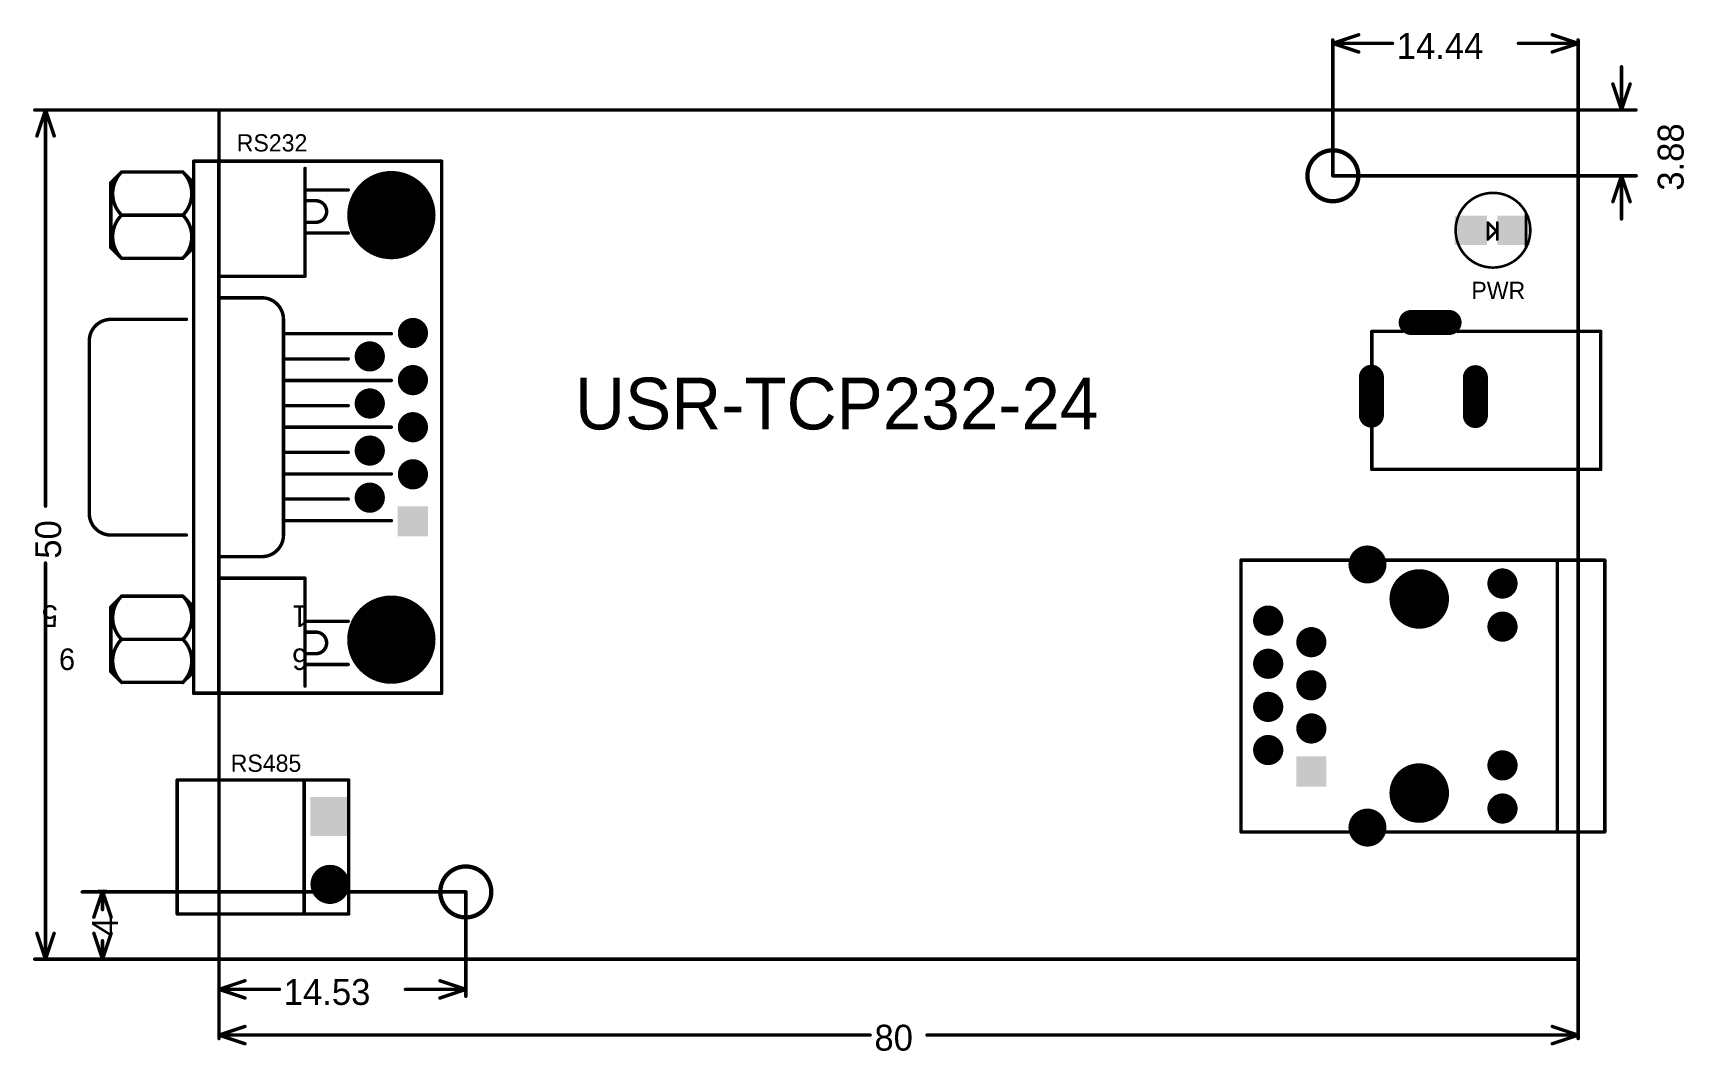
# Model space of a CAD drawing. Extents: x 344.6 to 441.7, y 173.2 to 233.1.
import ezdxf

# ---------------------------------------------------------------- set-up
doc = ezdxf.new("R2010")
doc.units = 0
doc.layers.get('0').update_dxf_attribs({"linetype": 'CONTINUOUS'})
for name, color, linetype in [('BOTTOMSOLDER', 6, 'CONTINUOUS'), ('KEEPOUTLAYER', 6, 'CONTINUOUS'), ('MECHANICAL3', 76, 'CONTINUOUS'), ('MULTILAYER', 9, 'CONTINUOUS'), ('TOPOVERLAY', 2, 'CONTINUOUS'), ('TOPSOLDER', 216, 'CONTINUOUS')]:
    doc.layers.add(name, color=color, linetype=linetype)

# ---------------------------------------------------------------- blocks, each defined once
blk = doc.blocks.new('POWER_B_1')
at = {"layer": 'BOTTOMSOLDER', "const_width": 1.4732}
for points in [[(2.339995, 4.340001), (4.569983, 4.340001)], [(0, 1.114994), (0, -1.114994)], [(6.120989, 1.090026), (6.120989, -1.139962)]]:
    blk.add_lwpolyline(points, dxfattribs=at)
at = {"layer": 'BOTTOMSOLDER', "const_width": 0.7366}
for points in [[(1.971695, 4.340001, 1), (2.708295, 4.340001, 1)], [(4.201683, 4.340001, 1), (4.938283, 4.340001, 1)], [(-0.3683, 1.114994, 1), (0.3683, 1.114994, 1)], [(5.752689, 1.090026, 1), (6.489289, 1.090026, 1)], [(-0.3683, -1.114994, 1), (0.3683, -1.114994, 1)], [(5.752689, -1.139962, 1), (6.489289, -1.139962, 1)]]:
    blk.add_lwpolyline(points, format="xyb", close=True, dxfattribs=at)
at = {"layer": 'MULTILAYER', "const_width": 1.27}
for points in [[(2.339995, 4.340001), (4.569983, 4.340001)], [(0, 1.114994), (0, -1.114994)], [(6.120989, 1.090026), (6.120989, -1.139962)]]:
    blk.add_lwpolyline(points, dxfattribs=at)
at = {"layer": 'MULTILAYER', "const_width": 0.635}
for points in [[(2.022495, 4.340001, 1), (2.657495, 4.340001, 1)], [(4.252483, 4.340001, 1), (4.887483, 4.340001, 1)], [(-0.3175, 1.114994, 1), (0.3175, 1.114994, 1)], [(5.803489, 1.090026, 1), (6.438489, 1.090026, 1)], [(-0.3175, -1.114994, 1), (0.3175, -1.114994, 1)], [(5.803489, -1.139962, 1), (6.438489, -1.139962, 1)]]:
    blk.add_lwpolyline(points, format="xyb", close=True, dxfattribs=at)
at = {"layer": 'TOPOVERLAY', "const_width": 0.2032}
for points in [[(0.024994, 1.812392), (0.024994, 3.815029)], [(0.024994, 3.815029), (1.8288, 3.815029)], [(5.08, 3.815029), (13.495985, 3.815029)], [(13.495985, -4.312996), (13.495985, 3.815029)], [(0.024994, -4.312996), (0.024994, -1.845208)], [(0.024994, -4.312996), (13.495985, -4.312996)]]:
    blk.add_lwpolyline(points, dxfattribs=at)
at = {"layer": 'TOPOVERLAY', "const_width": 0.1016}
for points in [[(-0.025806, 3.815029, 1), (0.075794, 3.815029, 1)], [(-0.025806, 3.815029, 1), (0.075794, 3.815029, 1)], [(1.778, 3.815029, 1), (1.8796, 3.815029, 1)], [(5.0292, 3.815029, 1), (5.1308, 3.815029, 1)], [(13.445185, 3.815029, 1), (13.546785, 3.815029, 1)], [(13.445185, 3.815029, 1), (13.546785, 3.815029, 1)], [(-0.025806, 1.812392, 1), (0.075794, 1.812392, 1)], [(-0.025806, -1.845208, 1), (0.075794, -1.845208, 1)], [(-0.025806, -4.312996, 1), (0.075794, -4.312996, 1)], [(-0.025806, -4.312996, 1), (0.075794, -4.312996, 1)], [(13.445185, -4.312996, 1), (13.546785, -4.312996, 1)], [(13.445185, -4.312996, 1), (13.546785, -4.312996, 1)]]:
    blk.add_lwpolyline(points, format="xyb", close=True, dxfattribs=at)
at = {"layer": 'TOPSOLDER', "const_width": 1.4732}
for points in [[(2.339995, 4.340001), (4.569983, 4.340001)], [(0, 1.114994), (0, -1.114994)], [(6.120989, 1.090026), (6.120989, -1.139962)]]:
    blk.add_lwpolyline(points, dxfattribs=at)
at = {"layer": 'TOPSOLDER', "const_width": 0.7366}
for points in [[(1.971695, 4.340001, 1), (2.708295, 4.340001, 1)], [(4.201683, 4.340001, 1), (4.938283, 4.340001, 1)], [(-0.3683, 1.114994, 1), (0.3683, 1.114994, 1)], [(5.752689, 1.090026, 1), (6.489289, 1.090026, 1)], [(-0.3683, -1.114994, 1), (0.3683, -1.114994, 1)], [(5.752689, -1.139962, 1), (6.489289, -1.139962, 1)]]:
    blk.add_lwpolyline(points, format="xyb", close=True, dxfattribs=at)
blk = doc.blocks.new('DB9F_2')
at = {"layer": 'BOTTOMSOLDER'}
for points, const_width in [([(-1.292085, 0.000965, 1), (1.307173, 0.000965, 1)], 2.599258), ([(7.923886, 1.270965, 1), (8.812886, 1.270965, 1)], 0.889), ([(10.696727, 1.270965, 1), (11.585727, 1.270965, 1)], 0.889), ([(13.469544, 1.270965, 1), (14.358544, 1.270965, 1)], 0.889), ([(16.242355, 1.270963, 1), (17.131355, 1.270963, 1)], 0.889), ([(23.705731, 0.000965, 1), (26.304989, 0.000965, 1)], 2.599258), ([(9.299727, -1.269035, 1), (10.188727, -1.269035, 1)], 0.889), ([(12.072544, -1.269035, 1), (12.961544, -1.269035, 1)], 0.889), ([(14.84536, -1.269035, 1), (15.73436, -1.269035, 1)], 0.889), ([(17.618202, -1.269035, 1), (18.507202, -1.269035, 1)], 0.889)]:
    blk.add_lwpolyline(points, format="xyb", close=True, dxfattribs=dict(at, const_width=const_width))
blk.add_solid([(6.082386, -2.158035), (7.860386, -2.158035), (6.082386, -0.380035), (7.860386, -0.380035)], dxfattribs=at)
at = {"layer": 'MULTILAYER'}
for points, const_width in [([(-1.241285, 0.000965, 1), (1.256373, 0.000965, 1)], 2.497658), ([(7.974686, 1.270965, 1), (8.762086, 1.270965, 1)], 0.7874), ([(10.747527, 1.270965, 1), (11.534927, 1.270965, 1)], 0.7874), ([(13.520344, 1.270965, 1), (14.307744, 1.270965, 1)], 0.7874), ([(16.293155, 1.270963, 1), (17.080555, 1.270963, 1)], 0.7874), ([(23.756531, 0.000965, 1), (26.254189, 0.000965, 1)], 2.497658), ([(9.350527, -1.269035, 1), (10.137927, -1.269035, 1)], 0.7874), ([(12.123344, -1.269035, 1), (12.910744, -1.269035, 1)], 0.7874), ([(14.89616, -1.269035, 1), (15.68356, -1.269035, 1)], 0.7874), ([(17.669002, -1.269035, 1), (18.456402, -1.269035, 1)], 0.7874)]:
    blk.add_lwpolyline(points, format="xyb", close=True, dxfattribs=dict(at, const_width=const_width))
blk.add_solid([(6.183986, -2.056435), (7.758786, -2.056435), (6.183986, -0.481635), (7.758786, -0.481635)], dxfattribs=at)
at = {"layer": 'TOPOVERLAY', "const_width": 0.2032}
for points in [[(6.167044, 16.510965, -0.414214), (7.437044, 17.780965)], [(17.597044, 17.780965, -0.414214), (18.867044, 16.510965)], [(-2.51347, 15.878162, -0.414214), (0.030924, 15.878162)], [(0.02653, 15.878162, -0.414214), (2.570924, 15.878162)], [(22.463163, 15.878162, -0.414214), (25.007557, 15.878162)], [(25.003163, 15.878162, -0.414214), (27.547557, 15.878162)], [(0.030924, 12.275426, -0.414214), (-2.51347, 12.275426)], [(2.570924, 12.275426, -0.414214), (0.02653, 12.275426)], [(25.007557, 12.275426, -0.414214), (22.463163, 12.275426)], [(27.547557, 12.275426, -0.414214), (25.003163, 12.275426)], [(6.167044, 6.350965, -0.414214), (4.897044, 7.620965)], [(20.137044, 7.620965, -0.414214), (18.867044, 6.350965)], [(0.452044, 4.445965, -1), (-0.817956, 4.445965)], [(25.852044, 4.445965, -1), (24.582044, 4.445965)]]:
    blk.add_lwpolyline(points, format="xyb", dxfattribs=at)
for points in [[(7.437044, 17.780965), (17.597044, 17.780965)], [(-1.876273, 16.510965), (-2.511273, 15.875965)], [(-1.876273, 16.510965), (1.933727, 16.510965)], [(1.933727, 16.510965), (2.568727, 15.875965)], [(6.167044, 16.510965), (6.167044, 12.065965)], [(18.867044, 16.510965), (18.867044, 12.065965)], [(23.10036, 16.510965), (22.46536, 15.875965)], [(23.10036, 16.510965), (26.91036, 16.510965)], [(26.91036, 16.510965), (27.54536, 15.875965)], [(-2.511273, 15.875965), (-2.511273, 12.277623)], [(0.028727, 15.875965), (0.028727, 12.277623)], [(2.568727, 15.875965), (2.568727, 12.277623)], [(22.46536, 15.875965), (22.46536, 12.277623)], [(25.00536, 15.875965), (25.00536, 12.277623)], [(27.54536, 15.875965), (27.54536, 12.277623)], [(-3.146273, 11.642623), (28.18036, 11.642623)], [(-3.146273, 11.642623), (-3.146273, -2.962351)], [(-2.511273, 12.277623), (-1.876273, 11.642623)], [(2.568727, 12.277623), (1.933727, 11.642623)], [(22.46536, 12.277623), (23.10036, 11.642623)], [(27.54536, 12.277623), (26.91036, 11.642623)], [(28.18036, 11.642623), (28.18036, -2.962351)], [(-3.146273, 10.160965), (28.18036, 10.160965)], [(3.627044, 10.160965), (3.627044, 5.080965)], [(4.897044, 10.160965), (4.897044, 7.620965)], [(20.137044, 10.160965), (20.137044, 7.620965)], [(21.407044, 10.160965), (21.407044, 5.080965)], [(6.167044, 6.350965), (18.867044, 6.350965)], [(7.013727, 6.350965), (7.013727, 0.000965)], [(8.283727, 6.350965), (8.283727, 2.540965)], [(9.765386, 6.350965), (9.765386, 0.000965)], [(11.035386, 6.350965), (11.035386, 2.540965)], [(12.517044, 6.350965), (12.517044, 0.000965)], [(13.787044, 6.350965), (13.787044, 2.540965)], [(15.268702, 6.350965), (15.268702, 0.000965)], [(16.538702, 6.350965), (16.538702, 2.540965)], [(18.02036, 6.350965), (18.02036, 0.000965)], [(-2.722956, 5.080965), (3.627044, 5.080965)], [(-1.452956, 5.080965), (-1.452956, 2.540965)], [(-0.817956, 5.080965), (-0.817956, 4.445965)], [(0.452044, 5.080965), (0.452044, 4.445965)], [(1.087044, 5.080965), (1.087044, 2.540965)], [(21.407044, 5.080965), (27.757044, 5.080965)], [(23.947044, 5.080965), (23.947044, 2.540965)], [(24.582044, 5.080965), (24.582044, 4.445965)], [(25.852044, 5.080965), (25.852044, 4.445965)], [(26.487044, 5.080965), (26.487044, 2.540965)], [(-3.146273, -2.962351), (28.18036, -2.962351)]]:
    blk.add_lwpolyline(points, dxfattribs=at)
at = {"layer": 'TOPOVERLAY', "const_width": 0.1016}
for points in [[(7.386244, 17.780965, 1), (7.487844, 17.780965, 1)], [(7.386244, 17.780965, 1), (7.487844, 17.780965, 1)], [(17.546244, 17.780965, 1), (17.647844, 17.780965, 1)], [(17.546244, 17.780965, 1), (17.647844, 17.780965, 1)], [(-1.927073, 16.510965, 1), (-1.825473, 16.510965, 1)], [(-1.927073, 16.510965, 1), (-1.825473, 16.510965, 1)], [(1.882927, 16.510965, 1), (1.984527, 16.510965, 1)], [(1.882927, 16.510965, 1), (1.984527, 16.510965, 1)], [(6.116244, 16.510965, 1), (6.217844, 16.510965, 1)], [(6.116244, 16.510965, 1), (6.217844, 16.510965, 1)], [(18.816244, 16.510965, 1), (18.917844, 16.510965, 1)], [(18.816244, 16.510965, 1), (18.917844, 16.510965, 1)], [(23.04956, 16.510965, 1), (23.15116, 16.510965, 1)], [(23.04956, 16.510965, 1), (23.15116, 16.510965, 1)], [(26.85956, 16.510965, 1), (26.96116, 16.510965, 1)], [(26.85956, 16.510965, 1), (26.96116, 16.510965, 1)], [(-2.56427, 15.878162, 1), (-2.46267, 15.878162, 1)], [(-2.562073, 15.875965, 1), (-2.460473, 15.875965, 1)], [(-2.562073, 15.875965, 1), (-2.460473, 15.875965, 1)], [(-0.02427, 15.878162, 1), (0.07733, 15.878162, 1)], [(-0.022073, 15.875965, 1), (0.079527, 15.875965, 1)], [(-0.019875, 15.878162, 1), (0.081724, 15.878162, 1)], [(2.517927, 15.875965, 1), (2.619527, 15.875965, 1)], [(2.517927, 15.875965, 1), (2.619527, 15.875965, 1)], [(2.520124, 15.878162, 1), (2.621725, 15.878162, 1)], [(22.412363, 15.878162, 1), (22.513963, 15.878162, 1)], [(22.41456, 15.875965, 1), (22.51616, 15.875965, 1)], [(22.41456, 15.875965, 1), (22.51616, 15.875965, 1)], [(24.952363, 15.878162, 1), (25.053963, 15.878162, 1)], [(24.95456, 15.875965, 1), (25.05616, 15.875965, 1)], [(24.956757, 15.878162, 1), (25.058357, 15.878162, 1)], [(27.49456, 15.875965, 1), (27.59616, 15.875965, 1)], [(27.49456, 15.875965, 1), (27.59616, 15.875965, 1)], [(27.496757, 15.878162, 1), (27.598357, 15.878162, 1)], [(-3.197073, 11.642623, 1), (-3.095473, 11.642623, 1)], [(-3.197073, 11.642623, 1), (-3.095473, 11.642623, 1)], [(-2.56427, 12.275426, 1), (-2.46267, 12.275426, 1)], [(-2.562073, 12.277623, 1), (-2.460473, 12.277623, 1)], [(-2.562073, 12.277623, 1), (-2.460473, 12.277623, 1)], [(-1.927073, 11.642623, 1), (-1.825473, 11.642623, 1)], [(-0.02427, 12.275426, 1), (0.07733, 12.275426, 1)], [(-0.022073, 12.277623, 1), (0.079527, 12.277623, 1)], [(-0.019875, 12.275426, 1), (0.081724, 12.275426, 1)], [(1.882927, 11.642623, 1), (1.984527, 11.642623, 1)], [(2.517927, 12.277623, 1), (2.619527, 12.277623, 1)], [(2.517927, 12.277623, 1), (2.619527, 12.277623, 1)], [(2.520124, 12.275426, 1), (2.621725, 12.275426, 1)], [(6.116244, 12.065965, 1), (6.217844, 12.065965, 1)], [(18.816244, 12.065965, 1), (18.917844, 12.065965, 1)], [(22.412363, 12.275426, 1), (22.513963, 12.275426, 1)], [(22.41456, 12.277623, 1), (22.51616, 12.277623, 1)], [(22.41456, 12.277623, 1), (22.51616, 12.277623, 1)], [(23.04956, 11.642623, 1), (23.15116, 11.642623, 1)], [(24.952363, 12.275426, 1), (25.053963, 12.275426, 1)], [(24.95456, 12.277623, 1), (25.05616, 12.277623, 1)], [(24.956757, 12.275426, 1), (25.058357, 12.275426, 1)], [(26.85956, 11.642623, 1), (26.96116, 11.642623, 1)], [(27.49456, 12.277623, 1), (27.59616, 12.277623, 1)], [(27.49456, 12.277623, 1), (27.59616, 12.277623, 1)], [(27.496757, 12.275426, 1), (27.598357, 12.275426, 1)], [(28.12956, 11.642623, 1), (28.23116, 11.642623, 1)], [(28.12956, 11.642623, 1), (28.23116, 11.642623, 1)], [(-3.197073, 10.160965, 1), (-3.095473, 10.160965, 1)], [(3.576244, 10.160965, 1), (3.677844, 10.160965, 1)], [(4.846244, 10.160965, 1), (4.947844, 10.160965, 1)], [(20.086244, 10.160965, 1), (20.187844, 10.160965, 1)], [(21.356244, 10.160965, 1), (21.457844, 10.160965, 1)], [(28.12956, 10.160965, 1), (28.23116, 10.160965, 1)], [(4.846244, 7.620965, 1), (4.947844, 7.620965, 1)], [(4.846244, 7.620965, 1), (4.947844, 7.620965, 1)], [(20.086244, 7.620965, 1), (20.187844, 7.620965, 1)], [(20.086244, 7.620965, 1), (20.187844, 7.620965, 1)], [(6.116244, 6.350965, 1), (6.217844, 6.350965, 1)], [(6.116244, 6.350965, 1), (6.217844, 6.350965, 1)], [(6.962927, 6.350965, 1), (7.064527, 6.350965, 1)], [(8.232927, 6.350965, 1), (8.334527, 6.350965, 1)], [(9.714586, 6.350965, 1), (9.816186, 6.350965, 1)], [(10.984586, 6.350965, 1), (11.086186, 6.350965, 1)], [(12.466244, 6.350965, 1), (12.567844, 6.350965, 1)], [(13.736244, 6.350965, 1), (13.837844, 6.350965, 1)], [(15.217902, 6.350965, 1), (15.319502, 6.350965, 1)], [(16.487902, 6.350965, 1), (16.589502, 6.350965, 1)], [(17.96956, 6.350965, 1), (18.07116, 6.350965, 1)], [(18.816244, 6.350965, 1), (18.917844, 6.350965, 1)], [(18.816244, 6.350965, 1), (18.917844, 6.350965, 1)], [(-2.773756, 5.080965, 1), (-2.672156, 5.080965, 1)], [(-1.503756, 5.080965, 1), (-1.402156, 5.080965, 1)], [(-0.868756, 5.080965, 1), (-0.767156, 5.080965, 1)], [(0.401244, 5.080965, 1), (0.502844, 5.080965, 1)], [(1.036244, 5.080965, 1), (1.137844, 5.080965, 1)], [(3.576244, 5.080965, 1), (3.677844, 5.080965, 1)], [(3.576244, 5.080965, 1), (3.677844, 5.080965, 1)], [(21.356244, 5.080965, 1), (21.457844, 5.080965, 1)], [(21.356244, 5.080965, 1), (21.457844, 5.080965, 1)], [(23.896244, 5.080965, 1), (23.997844, 5.080965, 1)], [(24.531244, 5.080965, 1), (24.632844, 5.080965, 1)], [(25.801244, 5.080965, 1), (25.902844, 5.080965, 1)], [(26.436244, 5.080965, 1), (26.537844, 5.080965, 1)], [(27.706244, 5.080965, 1), (27.807844, 5.080965, 1)], [(-0.868756, 4.445965, 1), (-0.767156, 4.445965, 1)], [(-0.868756, 4.445965, 1), (-0.767156, 4.445965, 1)], [(0.401244, 4.445965, 1), (0.502844, 4.445965, 1)], [(0.401244, 4.445965, 1), (0.502844, 4.445965, 1)], [(24.531244, 4.445965, 1), (24.632844, 4.445965, 1)], [(24.531244, 4.445965, 1), (24.632844, 4.445965, 1)], [(25.801244, 4.445965, 1), (25.902844, 4.445965, 1)], [(25.801244, 4.445965, 1), (25.902844, 4.445965, 1)], [(-1.503756, 2.540965, 1), (-1.402156, 2.540965, 1)], [(1.036244, 2.540965, 1), (1.137844, 2.540965, 1)], [(8.232927, 2.540965, 1), (8.334527, 2.540965, 1)], [(10.984586, 2.540965, 1), (11.086186, 2.540965, 1)], [(13.736244, 2.540965, 1), (13.837844, 2.540965, 1)], [(16.487902, 2.540965, 1), (16.589502, 2.540965, 1)], [(23.896244, 2.540965, 1), (23.997844, 2.540965, 1)], [(26.436244, 2.540965, 1), (26.537844, 2.540965, 1)], [(6.962927, 0.000965, 1), (7.064527, 0.000965, 1)], [(9.714586, 0.000965, 1), (9.816186, 0.000965, 1)], [(12.466244, 0.000965, 1), (12.567844, 0.000965, 1)], [(15.217902, 0.000965, 1), (15.319502, 0.000965, 1)], [(17.96956, 0.000965, 1), (18.07116, 0.000965, 1)], [(-3.197073, -2.962351, 1), (-3.095473, -2.962351, 1)], [(-3.197073, -2.962351, 1), (-3.095473, -2.962351, 1)], [(28.12956, -2.962351, 1), (28.23116, -2.962351, 1)], [(28.12956, -2.962351, 1), (28.23116, -2.962351, 1)]]:
    blk.add_lwpolyline(points, format="xyb", close=True, dxfattribs=at)
at = {"layer": 'TOPSOLDER'}
for points, const_width in [([(-1.292085, 0.000965, 1), (1.307173, 0.000965, 1)], 2.599258), ([(7.923886, 1.270965, 1), (8.812886, 1.270965, 1)], 0.889), ([(10.696727, 1.270965, 1), (11.585727, 1.270965, 1)], 0.889), ([(13.469544, 1.270965, 1), (14.358544, 1.270965, 1)], 0.889), ([(16.242355, 1.270963, 1), (17.131355, 1.270963, 1)], 0.889), ([(23.705731, 0.000965, 1), (26.304989, 0.000965, 1)], 2.599258), ([(9.299727, -1.269035, 1), (10.188727, -1.269035, 1)], 0.889), ([(12.072544, -1.269035, 1), (12.961544, -1.269035, 1)], 0.889), ([(14.84536, -1.269035, 1), (15.73436, -1.269035, 1)], 0.889), ([(17.618202, -1.269035, 1), (18.507202, -1.269035, 1)], 0.889)]:
    blk.add_lwpolyline(points, format="xyb", close=True, dxfattribs=dict(at, const_width=const_width))
blk.add_solid([(6.082386, -2.158035), (7.860386, -2.158035), (6.082386, -0.380035), (7.860386, -0.380035)], dxfattribs=at)
at = {"layer": 'TOPOVERLAY'}
for s, p in [('5', (2.031035, 19.629044)), ('9', (-0.508965, 18.613044)), ('6', (-0.508965, 4.897044)), ('1', (2.031035, 4.897044))]:
    blk.add_text(s, height=1.27, rotation=90, dxfattribs=at).set_placement(p)
blk = doc.blocks.new('HR911105A_3')
at = {"layer": 'BOTTOMSOLDER'}
for points, const_width in [([(2.7432, 12.19708, 1), (3.8608, 12.19708, 1)], 1.1176), ([(5.4737, 10.16508, 1), (7.2263, 10.16508, 1)], 1.7526), ([(10.80549, 11.075086, 1), (11.69449, 11.075086, 1)], 0.889), ([(-2.9845, 8.89, 1), (-2.0955, 8.89, 1)], 0.889), ([(10.80549, 8.535086, 1), (11.69449, 8.535086, 1)], 0.889), ([(-0.4445, 7.62, 1), (0.4445, 7.62, 1)], 0.889), ([(-2.9845, 6.35, 1), (-2.0955, 6.35, 1)], 0.889), ([(-0.4445, 5.08, 1), (0.4445, 5.08, 1)], 0.889), ([(-2.9845, 3.81, 1), (-2.0955, 3.81, 1)], 0.889), ([(-0.4445, 2.54, 1), (0.4445, 2.54, 1)], 0.889), ([(-2.9845, 1.27, 1), (-2.0955, 1.27, 1)], 0.889), ([(10.80549, 0.365074, 1), (11.69449, 0.365074, 1)], 0.889), ([(5.4737, -1.26492, 1), (7.2263, -1.26492, 1)], 1.7526), ([(10.80549, -2.174926, 1), (11.69449, -2.174926, 1)], 0.889), ([(2.7432, -3.29692, 1), (3.8608, -3.29692, 1)], 1.1176)]:
    blk.add_lwpolyline(points, format="xyb", close=True, dxfattribs=dict(at, const_width=const_width))
blk.add_solid([(-0.889, 0.889), (-0.889, -0.889), (0.889, 0.889), (0.889, -0.889)], dxfattribs=at)
at = {"layer": 'MULTILAYER'}
for points, const_width in [([(2.794, 12.19708, 1), (3.81, 12.19708, 1)], 1.016), ([(5.5245, 10.16508, 1), (7.1755, 10.16508, 1)], 1.651), ([(10.85629, 11.075086, 1), (11.64369, 11.075086, 1)], 0.7874), ([(-2.9337, 8.89, 1), (-2.1463, 8.89, 1)], 0.7874), ([(10.85629, 8.535086, 1), (11.64369, 8.535086, 1)], 0.7874), ([(-0.3937, 7.62, 1), (0.3937, 7.62, 1)], 0.7874), ([(-2.9337, 6.35, 1), (-2.1463, 6.35, 1)], 0.7874), ([(-0.3937, 5.08, 1), (0.3937, 5.08, 1)], 0.7874), ([(-2.9337, 3.81, 1), (-2.1463, 3.81, 1)], 0.7874), ([(-0.3937, 2.54, 1), (0.3937, 2.54, 1)], 0.7874), ([(-2.9337, 1.27, 1), (-2.1463, 1.27, 1)], 0.7874), ([(10.85629, 0.365074, 1), (11.64369, 0.365074, 1)], 0.7874), ([(5.5245, -1.26492, 1), (7.1755, -1.26492, 1)], 1.651), ([(10.85629, -2.174926, 1), (11.64369, -2.174926, 1)], 0.7874), ([(2.794, -3.29692, 1), (3.81, -3.29692, 1)], 1.016)]:
    blk.add_lwpolyline(points, format="xyb", close=True, dxfattribs=dict(at, const_width=const_width))
blk.add_solid([(-0.7874, 0.7874), (-0.7874, -0.7874), (0.7874, 0.7874), (0.7874, -0.7874)], dxfattribs=at)
at = {"layer": 'TOPOVERLAY', "const_width": 0.2032}
for points in [[(-4.1402, 12.45108), (17.272, 12.45108)], [(-4.1402, -3.55092), (-4.1402, 12.45108)], [(14.478, -3.55092), (14.478, 12.45108)], [(17.272, -3.55092), (17.272, 12.45108)], [(-4.1402, -3.55092), (17.272, -3.55092)]]:
    blk.add_lwpolyline(points, dxfattribs=at)
at = {"layer": 'TOPOVERLAY', "const_width": 0.1016}
for points in [[(-4.191, 12.45108, 1), (-4.0894, 12.45108, 1)], [(-4.191, 12.45108, 1), (-4.0894, 12.45108, 1)], [(14.4272, 12.45108, 1), (14.5288, 12.45108, 1)], [(17.2212, 12.45108, 1), (17.3228, 12.45108, 1)], [(17.2212, 12.45108, 1), (17.3228, 12.45108, 1)], [(-4.191, -3.55092, 1), (-4.0894, -3.55092, 1)], [(-4.191, -3.55092, 1), (-4.0894, -3.55092, 1)], [(14.4272, -3.55092, 1), (14.5288, -3.55092, 1)], [(17.2212, -3.55092, 1), (17.3228, -3.55092, 1)], [(17.2212, -3.55092, 1), (17.3228, -3.55092, 1)]]:
    blk.add_lwpolyline(points, format="xyb", close=True, dxfattribs=at)
at = {"layer": 'TOPSOLDER'}
for points, const_width in [([(2.7432, 12.19708, 1), (3.8608, 12.19708, 1)], 1.1176), ([(5.4737, 10.16508, 1), (7.2263, 10.16508, 1)], 1.7526), ([(10.80549, 11.075086, 1), (11.69449, 11.075086, 1)], 0.889), ([(-2.9845, 8.89, 1), (-2.0955, 8.89, 1)], 0.889), ([(10.80549, 8.535086, 1), (11.69449, 8.535086, 1)], 0.889), ([(-0.4445, 7.62, 1), (0.4445, 7.62, 1)], 0.889), ([(-2.9845, 6.35, 1), (-2.0955, 6.35, 1)], 0.889), ([(-0.4445, 5.08, 1), (0.4445, 5.08, 1)], 0.889), ([(-2.9845, 3.81, 1), (-2.0955, 3.81, 1)], 0.889), ([(-0.4445, 2.54, 1), (0.4445, 2.54, 1)], 0.889), ([(-2.9845, 1.27, 1), (-2.0955, 1.27, 1)], 0.889), ([(10.80549, 0.365074, 1), (11.69449, 0.365074, 1)], 0.889), ([(5.4737, -1.26492, 1), (7.2263, -1.26492, 1)], 1.7526), ([(10.80549, -2.174926, 1), (11.69449, -2.174926, 1)], 0.889), ([(2.7432, -3.29692, 1), (3.8608, -3.29692, 1)], 1.1176)]:
    blk.add_lwpolyline(points, format="xyb", close=True, dxfattribs=dict(at, const_width=const_width))
blk.add_solid([(-0.889, 0.889), (-0.889, -0.889), (0.889, 0.889), (0.889, -0.889)], dxfattribs=at)
blk = doc.blocks.new('TD0805_4')
at = {"layer": 'BOTTOMSOLDER'}
for points in [[(-0.951598, -0.8636), (0.951598, -0.8636), (-0.951598, 0.8636), (0.951598, 0.8636)], [(1.548397, -0.8636), (3.451593, -0.8636), (1.548397, 0.8636), (3.451593, 0.8636)]]:
    blk.add_solid(points, dxfattribs=at)
at = {"layer": 'MULTILAYER'}
for points in [[(-0.849998, -0.762), (0.849998, -0.762), (-0.849998, 0.762), (0.849998, 0.762)], [(1.649997, -0.762), (3.349993, -0.762), (1.649997, 0.762), (3.349993, 0.762)]]:
    blk.add_solid(points, dxfattribs=at)
at = {"layer": 'TOPOVERLAY'}
for points, const_width in [([(3.499993, 0, 1), (-0.899998, 0, 1)], 0.1524), ([(3.211906, 0.999998, 1), (3.288106, 0.999998, 1)], 0.0762), ([(-0.938098, 0, 1), (-0.861898, 0, 1)], 0.0762), ([(0.961898, 0.449986, 1), (1.038098, 0.449986, 1)], 0.0762), ([(0.961898, 0.449986, 1), (1.038098, 0.449986, 1)], 0.0762), ([(1.436903, -0.024994, 1), (1.513103, -0.024994, 1)], 0.0762), ([(1.436903, -0.024994, 1), (1.513103, -0.024994, 1)], 0.0762), ([(1.436903, -0.075006, 1), (1.513103, -0.075006, 1)], 0.0762), ([(1.436903, -0.075006, 1), (1.513103, -0.075006, 1)], 0.0762), ([(1.51191, 0.449986, 1), (1.58811, 0.449986, 1)], 0.0762), ([(3.461893, 0, 1), (3.538093, 0, 1)], 0.0762), ([(0.961898, -0.550012, 1), (1.038098, -0.550012, 1)], 0.0762), ([(0.961898, -0.550012, 1), (1.038098, -0.550012, 1)], 0.0762), ([(1.51191, -0.550012, 1), (1.58811, -0.550012, 1)], 0.0762), ([(3.211906, -1.024992, 1), (3.288106, -1.024992, 1)], 0.0762)]:
    blk.add_lwpolyline(points, format="xyb", close=True, dxfattribs=dict(at, const_width=const_width))
at = {"layer": 'TOPOVERLAY', "const_width": 0.1524}
for points in [[(3.250006, -1.024992), (3.250006, 0.999998)], [(0.999998, 0.449986), (1.475003, -0.024994)], [(0.999998, -0.550012), (0.999998, 0.449986)], [(0.999998, -0.550012), (1.475003, -0.075006)], [(1.475003, -0.075006), (1.475003, -0.024994)], [(1.55001, -0.550012), (1.55001, 0.449986)]]:
    blk.add_lwpolyline(points, dxfattribs=at)
at = {"layer": 'TOPSOLDER'}
for points in [[(-0.951598, -0.8636), (0.951598, -0.8636), (-0.951598, 0.8636), (0.951598, 0.8636)], [(1.548397, -0.8636), (3.451593, -0.8636), (1.548397, 0.8636), (3.451593, 0.8636)]]:
    blk.add_solid(points, dxfattribs=at)
blk = doc.blocks.new('KF_2_5')
at = {"layer": 'BOTTOMSOLDER', "const_width": 1.1516}
blk.add_lwpolyline([(5.737322, -1.253622, 1), (6.888922, -1.253622, 1)], format="xyb", close=True, dxfattribs=at)
at = {"layer": 'BOTTOMSOLDER'}
blk.add_solid([(1.161529, -2.405223), (3.46473, -2.405223), (1.161529, -0.102022), (3.46473, -0.102022)], dxfattribs=at)
at = {"layer": 'MULTILAYER', "const_width": 1.05}
blk.add_lwpolyline([(5.788122, -1.253622, 1), (6.838122, -1.253622, 1)], format="xyb", close=True, dxfattribs=at)
at = {"layer": 'MULTILAYER'}
blk.add_solid([(1.263129, -2.303623), (3.36313, -2.303623), (1.263129, -0.203622), (3.36313, -0.203622)], dxfattribs=at)
at = {"layer": 'TOPOVERLAY', "const_width": 0.2032}
for points in [[(8.053527, -0.153619), (0.173533, -0.153619)], [(0.173533, -10.253624), (0.173533, -0.153619)], [(8.053527, -10.253624), (8.053527, -0.153619)], [(8.053527, -2.777617), (0.281127, -2.777617)], [(8.053527, -10.253624), (0.173533, -10.253624)]]:
    blk.add_lwpolyline(points, dxfattribs=at)
at = {"layer": 'TOPOVERLAY', "const_width": 0.1016}
for points in [[(0.122733, -0.153619, 1), (0.224333, -0.153619, 1)], [(0.122733, -0.153619, 1), (0.224333, -0.153619, 1)], [(8.002727, -0.153619, 1), (8.104327, -0.153619, 1)], [(8.002727, -0.153619, 1), (8.104327, -0.153619, 1)], [(0.230327, -2.777617, 1), (0.331927, -2.777617, 1)], [(8.002727, -2.777617, 1), (8.104327, -2.777617, 1)], [(0.122733, -10.253624, 1), (0.224333, -10.253624, 1)], [(0.122733, -10.253624, 1), (0.224333, -10.253624, 1)], [(8.002727, -10.253624, 1), (8.104327, -10.253624, 1)], [(8.002727, -10.253624, 1), (8.104327, -10.253624, 1)]]:
    blk.add_lwpolyline(points, format="xyb", close=True, dxfattribs=at)
at = {"layer": 'TOPSOLDER', "const_width": 1.1516}
blk.add_lwpolyline([(5.737322, -1.253622, 1), (6.888922, -1.253622, 1)], format="xyb", close=True, dxfattribs=at)
at = {"layer": 'TOPSOLDER'}
blk.add_solid([(1.161529, -2.405223), (3.46473, -2.405223), (1.161529, -0.102022), (3.46473, -0.102022)], dxfattribs=at)

msp = doc.modelspace()

# ---------------------------------------------------------------- linework, layer by layer
at = {"layer": 'KEEPOUTLAYER', "const_width": 0.2032}
for points in [[(355.520549, 178.603859), (355.520549, 228.603861)], [(355.520549, 228.603858), (435.520549, 228.603858)], [(435.520549, 178.603859), (435.520549, 228.603858)], [(355.520549, 178.603859), (435.520549, 178.603859)]]:
    msp.add_lwpolyline(points, dxfattribs=at)
at = {"layer": 'KEEPOUTLAYER'}
for points, const_width in [([(355.469749, 228.603861, 1), (355.571349, 228.603861, 1)], 0.1016), ([(355.469749, 228.603858, 1), (355.571349, 228.603858, 1)], 0.1016), ([(435.469749, 228.603858, 1), (435.571349, 228.603858, 1)], 0.1016), ([(435.469749, 228.603858, 1), (435.571349, 228.603858, 1)], 0.1016), ([(422.583534, 224.732367, 1), (419.58354, 224.732367, 1)], 0.254), ([(419.52004, 224.732367, 1), (419.64704, 224.732367, 1)], 0.127), ([(422.520034, 224.732367, 1), (422.647034, 224.732367, 1)], 0.127), ([(371.546526, 182.56217, 1), (368.546532, 182.56217, 1)], 0.254), ([(368.483032, 182.56217, 1), (368.610032, 182.56217, 1)], 0.127), ([(371.483026, 182.56217, 1), (371.610026, 182.56217, 1)], 0.127), ([(355.469749, 178.603859, 1), (355.571349, 178.603859, 1)], 0.1016), ([(355.469749, 178.603859, 1), (355.571349, 178.603859, 1)], 0.1016), ([(435.469749, 178.603859, 1), (435.571349, 178.603859, 1)], 0.1016), ([(435.469749, 178.603859, 1), (435.571349, 178.603859, 1)], 0.1016)]:
    msp.add_lwpolyline(points, format="xyb", close=True, dxfattribs=dict(at, const_width=const_width))
at = {"layer": 'MECHANICAL3', "const_width": 0.2032}
for points in [[(421.077949, 232.528059), (422.601949, 233.036059)], [(421.077949, 224.730259), (421.077949, 232.731259)], [(421.077949, 232.324859), (421.077949, 232.731259)], [(421.077949, 232.528059), (422.601949, 232.020059)], [(421.077949, 232.528059), (424.590616, 232.528059)], [(432.00528, 232.528059), (435.517948, 232.528059)], [(433.993948, 233.036059), (435.517948, 232.528059)], [(433.993948, 232.020059), (435.517948, 232.528059)], [(435.517948, 232.324859), (435.517948, 232.731259)], [(435.520549, 228.603858), (435.520549, 232.721259)], [(438.070549, 228.610259), (438.070549, 231.150259)], [(437.562549, 230.134259), (438.070549, 228.610259)], [(438.070549, 228.610259), (438.578549, 230.134259)], [(344.674749, 228.603858), (355.520549, 228.603858)], [(344.801749, 227.079858), (345.309749, 228.603858)], [(345.106549, 228.603858), (345.512949, 228.603858)], [(345.309749, 228.603858), (345.817749, 227.079858)], [(345.309749, 205.279849), (345.309749, 228.603858)], [(435.520549, 228.603858), (438.92135, 228.603858)], [(437.867349, 228.610259), (438.273749, 228.610259)], [(421.077949, 224.730259), (438.934149, 224.730259)], [(437.562549, 223.206259), (438.070549, 224.730259)], [(437.867349, 224.730259), (438.273749, 224.730259)], [(438.070549, 224.730259), (438.578549, 223.206259)], [(438.070549, 222.190259), (438.070549, 224.730259)], [(345.309749, 178.603859), (345.309749, 201.927869)], [(348.154549, 181.079859), (348.662549, 182.603859)], [(348.459349, 182.603859), (348.865749, 182.603859)], [(348.662549, 182.603859), (349.170549, 181.079859)], [(348.662549, 181.518095), (348.662549, 182.603859)], [(347.468749, 182.566259), (370.049349, 182.566259)], [(370.049349, 176.419459), (370.049349, 182.566259)], [(344.801749, 180.127859), (345.309749, 178.603859)], [(345.309749, 178.603859), (345.817749, 180.127859)], [(348.154549, 180.127859), (348.662549, 178.603859)], [(348.662549, 178.603859), (349.170549, 180.127859)], [(348.662549, 178.603859), (348.662549, 179.689623)], [(344.674749, 178.603859), (355.520549, 178.603859)], [(345.106549, 178.603859), (345.512949, 178.603859)], [(348.459349, 178.603859), (348.865749, 178.603859)], [(355.520549, 173.930259), (355.520549, 178.603859)], [(435.520549, 173.930259), (435.520549, 178.619259)], [(355.520549, 176.825859), (357.044549, 177.333859)], [(355.520549, 176.622659), (355.520549, 177.029059)], [(355.520549, 176.825859), (357.044549, 176.317859)], [(355.520549, 176.825859), (359.078218, 176.825859)], [(366.492879, 176.825859), (370.050548, 176.825859)], [(368.526548, 177.333859), (370.050548, 176.825859)], [(368.526548, 176.317859), (370.050548, 176.825859)], [(370.050548, 176.622659), (370.050548, 177.029059)], [(355.520549, 174.133459), (357.044549, 174.641459)], [(355.520549, 173.930259), (355.520549, 174.336659)], [(355.520549, 174.133459), (357.044549, 173.625459)], [(355.520549, 174.133459), (393.844559, 174.133459)], [(397.196539, 174.133459), (435.520549, 174.133459)], [(433.996549, 174.641459), (435.520549, 174.133459)], [(433.996549, 173.625459), (435.520549, 174.133459)], [(435.520549, 173.930259), (435.520549, 174.336659)]]:
    msp.add_lwpolyline(points, dxfattribs=at)
at = {"layer": 'MECHANICAL3', "const_width": 0.1016}
for points in [[(421.027149, 232.731259, 1), (421.128749, 232.731259, 1)], [(421.027149, 232.731259, 1), (421.128749, 232.731259, 1)], [(421.027149, 232.528059, 1), (421.128749, 232.528059, 1)], [(421.027149, 232.528059, 1), (421.128749, 232.528059, 1)], [(421.027149, 232.528059, 1), (421.128749, 232.528059, 1)], [(421.027149, 232.324859, 1), (421.128749, 232.324859, 1)], [(422.551149, 233.036059, 1), (422.652749, 233.036059, 1)], [(424.539816, 232.528059, 1), (424.641416, 232.528059, 1)], [(431.95448, 232.528059, 1), (432.05608, 232.528059, 1)], [(433.943148, 233.036059, 1), (434.044748, 233.036059, 1)], [(435.467148, 232.731259, 1), (435.568748, 232.731259, 1)], [(435.467148, 232.528059, 1), (435.568748, 232.528059, 1)], [(435.467148, 232.528059, 1), (435.568748, 232.528059, 1)], [(435.467148, 232.528059, 1), (435.568748, 232.528059, 1)], [(435.467148, 232.324859, 1), (435.568748, 232.324859, 1)], [(435.469749, 232.721259, 1), (435.571349, 232.721259, 1)], [(422.551149, 232.020059, 1), (422.652749, 232.020059, 1)], [(433.943148, 232.020059, 1), (434.044748, 232.020059, 1)], [(438.019749, 231.150259, 1), (438.121349, 231.150259, 1)], [(437.511749, 230.134259, 1), (437.613349, 230.134259, 1)], [(438.527749, 230.134259, 1), (438.629349, 230.134259, 1)], [(344.623949, 228.603858, 1), (344.725549, 228.603858, 1)], [(345.055749, 228.603858, 1), (345.157349, 228.603858, 1)], [(345.258949, 228.603858, 1), (345.360549, 228.603858, 1)], [(345.258949, 228.603858, 1), (345.360549, 228.603858, 1)], [(345.258949, 228.603858, 1), (345.360549, 228.603858, 1)], [(345.462149, 228.603858, 1), (345.563749, 228.603858, 1)], [(355.469749, 228.603858, 1), (355.571349, 228.603858, 1)], [(435.469749, 228.603858, 1), (435.571349, 228.603858, 1)], [(435.469749, 228.603858, 1), (435.571349, 228.603858, 1)], [(437.816549, 228.610259, 1), (437.918149, 228.610259, 1)], [(438.019749, 228.610259, 1), (438.121349, 228.610259, 1)], [(438.019749, 228.610259, 1), (438.121349, 228.610259, 1)], [(438.019749, 228.610259, 1), (438.121349, 228.610259, 1)], [(438.222949, 228.610259, 1), (438.324549, 228.610259, 1)], [(438.87055, 228.603858, 1), (438.97215, 228.603858, 1)], [(344.750949, 227.079858, 1), (344.852549, 227.079858, 1)], [(345.766949, 227.079858, 1), (345.868549, 227.079858, 1)], [(421.027149, 224.730259, 1), (421.128749, 224.730259, 1)], [(421.027149, 224.730259, 1), (421.128749, 224.730259, 1)], [(437.816549, 224.730259, 1), (437.918149, 224.730259, 1)], [(438.019749, 224.730259, 1), (438.121349, 224.730259, 1)], [(438.019749, 224.730259, 1), (438.121349, 224.730259, 1)], [(438.019749, 224.730259, 1), (438.121349, 224.730259, 1)], [(438.222949, 224.730259, 1), (438.324549, 224.730259, 1)], [(438.883349, 224.730259, 1), (438.984949, 224.730259, 1)], [(437.511749, 223.206259, 1), (437.613349, 223.206259, 1)], [(438.527749, 223.206259, 1), (438.629349, 223.206259, 1)], [(438.019749, 222.190259, 1), (438.121349, 222.190259, 1)], [(345.258949, 205.279849, 1), (345.360549, 205.279849, 1)], [(345.258949, 201.927869, 1), (345.360549, 201.927869, 1)], [(348.408549, 182.603859, 1), (348.510149, 182.603859, 1)], [(348.611749, 182.603859, 1), (348.713349, 182.603859, 1)], [(348.611749, 182.603859, 1), (348.713349, 182.603859, 1)], [(348.611749, 182.603859, 1), (348.713349, 182.603859, 1)], [(348.814949, 182.603859, 1), (348.916549, 182.603859, 1)], [(347.417949, 182.566259, 1), (347.519549, 182.566259, 1)], [(369.998549, 182.566259, 1), (370.100149, 182.566259, 1)], [(369.998549, 182.566259, 1), (370.100149, 182.566259, 1)], [(348.103749, 181.079859, 1), (348.205349, 181.079859, 1)], [(348.611749, 181.518095, 1), (348.713349, 181.518095, 1)], [(349.119749, 181.079859, 1), (349.221349, 181.079859, 1)], [(344.750949, 180.127859, 1), (344.852549, 180.127859, 1)], [(345.766949, 180.127859, 1), (345.868549, 180.127859, 1)], [(348.103749, 180.127859, 1), (348.205349, 180.127859, 1)], [(348.611749, 179.689623, 1), (348.713349, 179.689623, 1)], [(349.119749, 180.127859, 1), (349.221349, 180.127859, 1)], [(344.623949, 178.603859, 1), (344.725549, 178.603859, 1)], [(345.055749, 178.603859, 1), (345.157349, 178.603859, 1)], [(345.258949, 178.603859, 1), (345.360549, 178.603859, 1)], [(345.258949, 178.603859, 1), (345.360549, 178.603859, 1)], [(345.258949, 178.603859, 1), (345.360549, 178.603859, 1)], [(345.462149, 178.603859, 1), (345.563749, 178.603859, 1)], [(348.408549, 178.603859, 1), (348.510149, 178.603859, 1)], [(348.611749, 178.603859, 1), (348.713349, 178.603859, 1)], [(348.611749, 178.603859, 1), (348.713349, 178.603859, 1)], [(348.611749, 178.603859, 1), (348.713349, 178.603859, 1)], [(348.814949, 178.603859, 1), (348.916549, 178.603859, 1)], [(355.469749, 178.603859, 1), (355.571349, 178.603859, 1)], [(355.469749, 178.603859, 1), (355.571349, 178.603859, 1)], [(435.469749, 178.619259, 1), (435.571349, 178.619259, 1)], [(355.469749, 177.029059, 1), (355.571349, 177.029059, 1)], [(355.469749, 176.825859, 1), (355.571349, 176.825859, 1)], [(355.469749, 176.825859, 1), (355.571349, 176.825859, 1)], [(355.469749, 176.825859, 1), (355.571349, 176.825859, 1)], [(356.993749, 177.333859, 1), (357.095349, 177.333859, 1)], [(359.027418, 176.825859, 1), (359.129018, 176.825859, 1)], [(366.442079, 176.825859, 1), (366.543679, 176.825859, 1)], [(368.475748, 177.333859, 1), (368.577348, 177.333859, 1)], [(369.999748, 177.029059, 1), (370.101348, 177.029059, 1)], [(369.999748, 176.825859, 1), (370.101348, 176.825859, 1)], [(369.999748, 176.825859, 1), (370.101348, 176.825859, 1)], [(369.999748, 176.825859, 1), (370.101348, 176.825859, 1)], [(355.469749, 176.622659, 1), (355.571349, 176.622659, 1)], [(356.993749, 176.317859, 1), (357.095349, 176.317859, 1)], [(368.475748, 176.317859, 1), (368.577348, 176.317859, 1)], [(369.998549, 176.419459, 1), (370.100149, 176.419459, 1)], [(369.999748, 176.622659, 1), (370.101348, 176.622659, 1)], [(355.469749, 174.336659, 1), (355.571349, 174.336659, 1)], [(355.469749, 174.133459, 1), (355.571349, 174.133459, 1)], [(355.469749, 174.133459, 1), (355.571349, 174.133459, 1)], [(355.469749, 174.133459, 1), (355.571349, 174.133459, 1)], [(355.469749, 173.930259, 1), (355.571349, 173.930259, 1)], [(355.469749, 173.930259, 1), (355.571349, 173.930259, 1)], [(356.993749, 174.641459, 1), (357.095349, 174.641459, 1)], [(393.793759, 174.133459, 1), (393.895359, 174.133459, 1)], [(397.145739, 174.133459, 1), (397.247339, 174.133459, 1)], [(433.945749, 174.641459, 1), (434.047349, 174.641459, 1)], [(435.469749, 174.336659, 1), (435.571349, 174.336659, 1)], [(435.469749, 174.133459, 1), (435.571349, 174.133459, 1)], [(435.469749, 174.133459, 1), (435.571349, 174.133459, 1)], [(435.469749, 174.133459, 1), (435.571349, 174.133459, 1)], [(435.469749, 173.930259, 1), (435.571349, 173.930259, 1)], [(435.469749, 173.930259, 1), (435.571349, 173.930259, 1)], [(356.993749, 173.625459, 1), (357.095349, 173.625459, 1)], [(433.945749, 173.625459, 1), (434.047349, 173.625459, 1)]]:
    msp.add_lwpolyline(points, format="xyb", close=True, dxfattribs=at)

# ---------------------------------------------------------------- block references
for name, p, rotation in [('DB9F_2', (365.665941, 197.40977), 90), ('TD0805_4', (429.205949, 221.52577), 360), ('KF_2_5', (363.30893, 189.32177), 270)]:
    msp.add_blockref(name, p, dxfattribs=dict(rotation=rotation))
for name, p in [('POWER_B_1', (423.351554, 211.754212)), ('HR911105A_3', (419.81595, 189.64877))]:
    msp.add_blockref(name, p)

# ---------------------------------------------------------------- texts
at = {"layer": 'MECHANICAL3'}
for s, height, p in [('14.44', 1.524, (424.844616, 231.613906)), ('USR-TCP232-24 ', 3.048, (376.475549, 209.795059)), ('14.53', 1.524, (359.332218, 175.911706)), ('80', 1.524, (394.098559, 173.219306))]:
    msp.add_text(s, height=height, dxfattribs=at).set_placement(p)
for s, p in [('3.88', (441.727163, 223.851724)), ('50', (346.223902, 202.181869)), ('4', (349.576702, 179.943623))]:
    msp.add_text(s, height=1.524, rotation=90, dxfattribs=at).set_placement(p)
at = {"layer": 'TOPOVERLAY'}
for s, p in [('RS232', (356.5652, 226.1616)), ('RS485', (356.2096, 189.6364))]:
    msp.add_text(s, height=1.016, rotation=360, dxfattribs=at).set_placement(p)
msp.add_text('PWR', height=1.016, dxfattribs=at).set_placement((429.2346, 217.4748))

doc.saveas('drawing.dxf')
